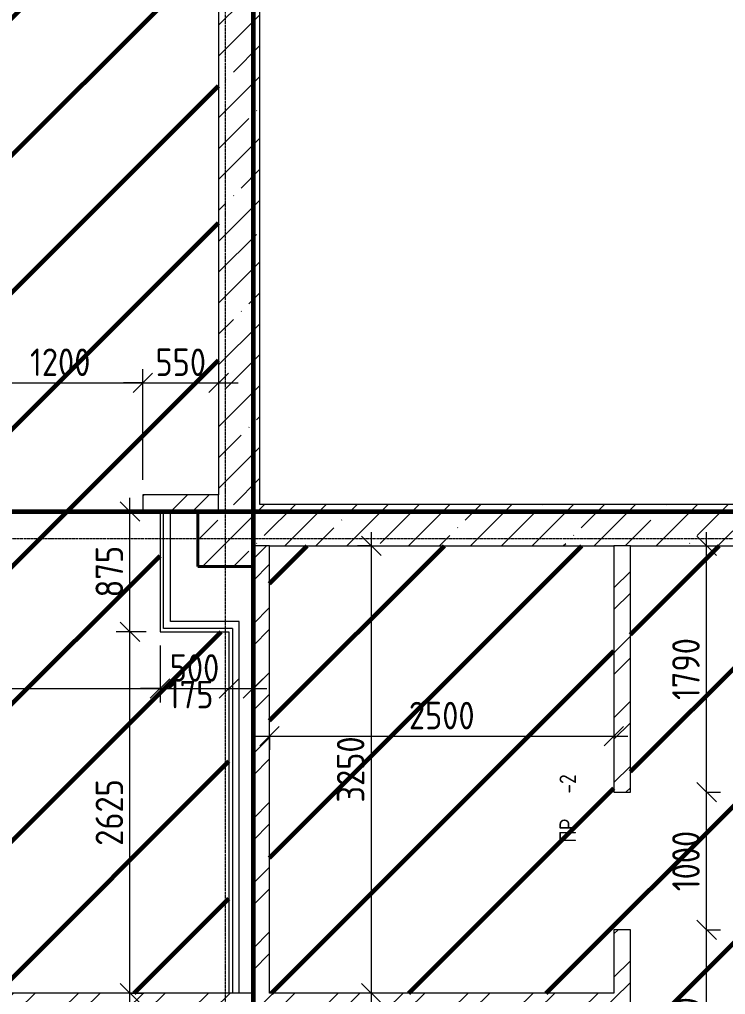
# Model space of a CAD drawing. Header units: millimetres. Extents: x -56773 to 323062, y -262288 to 76460.
# Drawn here: x -4695 to 430, y 6095 to 13180 of the extents above; entities that cross this region are included whole.
import ezdxf

# ---------------------------------------------------------------- set-up
doc = ezdxf.new("R2010")
doc.units = ezdxf.units.MM
doc.linetypes.add('ADSK_Линия сетки', pattern=[25, 20, -2.5, 0, -2.5])
for name, color, linetype, lineweight in [('1.1) Шлифовка потолка', 5, 'Continuous', 60), ('Марки', 7, 'Continuous', 20), ('Несущие колонны', 7, 'Continuous', 18), ('Оси', 7, 'Continuous', 9), ('Размеры', 7, 'Continuous', 9), ('Стены внутренние', 7, 'Continuous', 18), ('Стены штриховка', 7, 'Continuous', 9)]:
    doc.layers.add(name, color=color, linetype=linetype, lineweight=lineweight)
doc.styles.add('GOST Common_3', font='', dxfattribs={"width": 0.9, "height": 200})
doc.styles.add('GOST Common_9', font='', dxfattribs={"width": 0.9, "height": 120})
doc.styles.get('GOST Common_3').set_extended_font_data('GOST Common')
doc.styles.get('GOST Common_9').set_extended_font_data('GOST Common')
doc.dimstyles.new('ADSK_Основной_2_0', dxfattribs={"dimscale": 304.8, "dimtxt": 201.142999, "dimasz": 0.463911, "dimexe": 0.328084, "dimexo": 0.328084, "dimgap": 0.164042, "dimtad": 1, "dimdec": 3, "dimrnd": 0.001, "dimdsep": 46, "dimtxsty": 'GOST Common_3', "dimblk1": 'OBLIQUE', "dimblk2": 'OBLIQUE', "dimsah": 1, "dimcen": 0.09, "dimdle": 0.328084, "dimazin": 2, "dimtfac": 1, "dimtdec": 4, "dimtix": 1, "dimtmove": 0, "dimatfit": 3, "dimfxl": 1, "dimtvp": 1, "dimtolj": 1, "dimtzin": 0, "dimlwd": 20, "dimlwe": 20, "dimarcsym": 2})
doc.dimstyles.new('ADSK_Основной_2_0_1', dxfattribs={"dimscale": 304.8, "dimtxt": 201.142999, "dimasz": 0.463911, "dimexe": 0.328084, "dimexo": 0.328084, "dimgap": 0.164042, "dimtad": 1, "dimdec": 3, "dimrnd": 0.001, "dimdsep": 46, "dimtxsty": 'GOST Common_3', "dimblk1": 'OBLIQUE', "dimblk2": 'OBLIQUE', "dimsah": 1, "dimcen": 0.09, "dimdle": 0.328084, "dimazin": 2, "dimtfac": 1, "dimtdec": 4, "dimtix": 1, "dimtmove": 1, "dimatfit": 3, "dimfxl": 1, "dimtvp": 1, "dimtolj": 1, "dimtzin": 0, "dimlwd": 20, "dimlwe": 20, "dimarcsym": 2})
pattern_1 = [(45, (0, 0), (-224.5064, 224.5064), []), (45, (224.5, 0), (-224.5064, 224.5064), [396.875, -79.375, 3.353, -76.022])]
pattern_2 = [(45, (0, 0), (-235.732, 235.732), []), (45, (157.15, 0), (-235.732, 235.732), [])]
pattern_3 = [(90, (0, 0), (-100, 6e-15), [])]

# ---------------------------------------------------------------- blocks, each defined once
blk = doc.blocks.new('ADSK_КолоннаЖБ_Прямоугольная - 400x400 мм-1809659-Кладочный план подвала')
at = {"layer": 'Несущие колонны', "lineweight": 40}
for p, q in [((-200, 200), (200, 200)), ((-200, -200), (-200, 200)), ((200, 200), (200, -200)), ((200, -200), (-200, -200))]:
    blk.add_line(p, q, dxfattribs=at)
blk = doc.blocks.new('_Oblique')
at = {"color": 0, "linetype": 'ByBlock', "lineweight": -2}
blk.add_line((-0.5, -0.5), (0.5, 0.5), dxfattribs=at)
blk = doc.blocks.new('DIMBLOCK224-Кладочный план подвала')
at = {"layer": 'Defpoints', "color": 0, "transparency": 16777216}
for p in [(-3800, 10539.3), (-5000, 9735), (-3800, 9735)]:
    blk.add_point(p, dxfattribs=at)
at = {"layer": 'Размеры', "color": 0, "lineweight": 20, "transparency": 16777216}
for p, q in [((-5000, 9835), (-5000, 10639.3)), ((-3800, 9835), (-3800, 10639.3)), ((-5100, 10539.3), (-3700, 10539.3))]:
    blk.add_line(p, q, dxfattribs=at)
at = {"layer": 'Размеры', "color": 0, "lineweight": 20, "transparency": 16777216, "xscale": 141.4, "yscale": 141.4, "zscale": 141.4, "rotation": 180}
blk.add_blockref('_Oblique', (-5000, 10539.3), dxfattribs=at)
at = {"layer": 'Размеры', "color": 0, "lineweight": 20, "transparency": 16777216, "xscale": 141.4, "yscale": 141.4, "zscale": 141.4}
blk.add_blockref('_Oblique', (-3800, 10539.3), dxfattribs=at)
at = {"layer": 'Размеры', "color": 0, "lineweight": 9, "transparency": 16777216, "insert": (-4400, 10689.3), "char_height": 200, "width": 560.473, "attachment_point": 5, "style": 'GOST Common_3'}
blk.add_mtext('\\A1;1200', dxfattribs=at)
blk = doc.blocks.new('DIMBLOCK225-Кладочный план подвала')
at = {"layer": 'Defpoints', "color": 0, "transparency": 16777216}
for p in [(-3250, 10639.3), (-3250, 10539.3), (-3800, 9735)]:
    blk.add_point(p, dxfattribs=at)
at = {"layer": 'Размеры', "color": 0, "lineweight": 20, "transparency": 16777216}
for p, q in [((-3800, 9835), (-3800, 10639.3)), ((-3800, 10539.3), (-3941.4, 10539.3)), ((-3800, 10539.3), (-3250, 10539.3)), ((-3250, 10539.3), (-3250, 10439.3)), ((-3250, 10539.3), (-3108.6, 10539.3))]:
    blk.add_line(p, q, dxfattribs=at)
at = {"layer": 'Размеры', "color": 0, "lineweight": 20, "transparency": 16777216, "xscale": 141.4, "yscale": 141.4, "zscale": 141.4}
blk.add_blockref('_Oblique', (-3800, 10539.3), dxfattribs=at)
at = {"layer": 'Размеры', "color": 0, "lineweight": 20, "transparency": 16777216, "xscale": 141.4, "yscale": 141.4, "zscale": 141.4, "rotation": 180}
blk.add_blockref('_Oblique', (-3250, 10539.3), dxfattribs=at)
at = {"layer": 'Размеры', "color": 0, "lineweight": 9, "transparency": 16777216, "insert": (-3525, 10689.3), "char_height": 200, "width": 454.106, "attachment_point": 5, "style": 'GOST Common_3'}
blk.add_mtext('\\A1;550', dxfattribs=at)
blk = doc.blocks.new('DIMBLOCK230-Кладочный план подвала')
at = {"layer": 'Defpoints', "color": 0, "transparency": 16777216}
for p in [(-8950, 9155), (-3675, 8730), (-3675, 8318)]:
    blk.add_point(p, dxfattribs=at)
at = {"layer": 'Размеры', "color": 0, "lineweight": 20, "transparency": 16777216}
for p, q in [((-8950, 9055), (-8950, 8218)), ((-3675, 8630), (-3675, 8218)), ((-9050, 8318), (-3575, 8318))]:
    blk.add_line(p, q, dxfattribs=at)
at = {"layer": 'Размеры', "color": 0, "lineweight": 20, "transparency": 16777216, "xscale": 141.4, "yscale": 141.4, "zscale": 141.4, "rotation": 180}
blk.add_blockref('_Oblique', (-8950, 8318), dxfattribs=at)
at = {"layer": 'Размеры', "color": 0, "lineweight": 20, "transparency": 16777216, "xscale": 141.4, "yscale": 141.4, "zscale": 141.4}
blk.add_blockref('_Oblique', (-3675, 8318), dxfattribs=at)
at = {"layer": 'Размеры', "color": 0, "lineweight": 9, "transparency": 16777216, "insert": (-6312.5, 8468), "char_height": 200, "width": 605.475, "attachment_point": 5, "style": 'GOST Common_3'}
blk.add_mtext('\\A1;5275', dxfattribs=at)
blk = doc.blocks.new('DIMBLOCK231-Кладочный план подвала')
at = {"layer": 'Defpoints', "color": 0, "transparency": 16777216}
for p in [(-3675, 8730), (-3175, 8418), (-3175, 8318)]:
    blk.add_point(p, dxfattribs=at)
at = {"layer": 'Размеры', "color": 0, "lineweight": 20, "transparency": 16777216}
for p, q in [((-3675, 8630), (-3675, 8218)), ((-3675, 8318), (-3816.4, 8318)), ((-3675, 8318), (-3175, 8318)), ((-3175, 8318), (-3175, 8218)), ((-3175, 8318), (-3033.6, 8318))]:
    blk.add_line(p, q, dxfattribs=at)
at = {"layer": 'Размеры', "color": 0, "lineweight": 20, "transparency": 16777216, "xscale": 141.4, "yscale": 141.4, "zscale": 141.4}
blk.add_blockref('_Oblique', (-3675, 8318), dxfattribs=at)
at = {"layer": 'Размеры', "color": 0, "lineweight": 20, "transparency": 16777216, "xscale": 141.4, "yscale": 141.4, "zscale": 141.4, "rotation": 180}
blk.add_blockref('_Oblique', (-3175, 8318), dxfattribs=at)
at = {"layer": 'Размеры', "color": 0, "lineweight": 9, "transparency": 16777216, "insert": (-3425, 8468), "char_height": 200, "width": 454.106, "attachment_point": 5, "style": 'GOST Common_3'}
blk.add_mtext('\\A1;500', dxfattribs=at)
blk = doc.blocks.new('DIMBLOCK232-Кладочный план подвала')
at = {"layer": 'Defpoints', "color": 0, "transparency": 16777216}
for p in [(-3175, 8418), (-3000, 8418), (-3000, 8318)]:
    blk.add_point(p, dxfattribs=at)
at = {"layer": 'Размеры', "color": 0, "lineweight": 20, "transparency": 16777216}
for p, q in [((-3275, 8318), (-2900, 8318)), ((-3175, 8318), (-3175, 8218)), ((-3000, 8318), (-3000, 8218))]:
    blk.add_line(p, q, dxfattribs=at)
at = {"layer": 'Размеры', "color": 0, "lineweight": 20, "transparency": 16777216, "xscale": 141.4, "yscale": 141.4, "zscale": 141.4, "rotation": 180}
blk.add_blockref('_Oblique', (-3175, 8318), dxfattribs=at)
at = {"layer": 'Размеры', "color": 0, "lineweight": 20, "transparency": 16777216, "xscale": 141.4, "yscale": 141.4, "zscale": 141.4}
blk.add_blockref('_Oblique', (-3000, 8318), dxfattribs=at)
at = {"layer": 'Размеры', "color": 0, "lineweight": 9, "transparency": 16777216, "insert": (-3618.6, 8374.2), "char_height": 200, "width": 409.104, "attachment_point": 1, "line_spacing_factor": 1.022761, "style": 'GOST Common_3'}
blk.add_mtext('\\A1;175', dxfattribs=at)
blk = doc.blocks.new('DIMBLOCK233-Кладочный план подвала')
at = {"layer": 'Defpoints', "color": 0, "transparency": 16777216}
for p in [(-3893.4, 8730), (-3675, 8730), (-3993.3, 6105)]:
    blk.add_point(p, dxfattribs=at)
at = {"layer": 'Размеры', "color": 0, "lineweight": 20, "transparency": 16777216}
for p, q in [((-3893.4, 6005), (-3893.4, 8830)), ((-3775, 8730), (-3993.4, 8730)), ((-3893.3, 6105), (-3793.4, 6105))]:
    blk.add_line(p, q, dxfattribs=at)
at = {"layer": 'Размеры', "color": 0, "lineweight": 20, "transparency": 16777216, "xscale": 141.4, "yscale": 141.4, "zscale": 141.4}
for p, rotation in [((-3893.4, 8730), 90), ((-3893.4, 6105), 270)]:
    blk.add_blockref('_Oblique', p, dxfattribs=dict(at, rotation=rotation))
at = {"layer": 'Размеры', "color": 0, "lineweight": 9, "transparency": 16777216, "insert": (-4043.4, 7417.5), "char_height": 200, "width": 605.475, "attachment_point": 5, "rotation": 90, "style": 'GOST Common_3'}
blk.add_mtext('\\A1;2625', dxfattribs=at)
blk = doc.blocks.new('DIMBLOCK234-Кладочный план подвала')
at = {"layer": 'Defpoints', "color": 0, "transparency": 16777216}
for p in [(-3993.3, 9605), (-3893.4, 9605), (-3675, 8730)]:
    blk.add_point(p, dxfattribs=at)
at = {"layer": 'Размеры', "color": 0, "lineweight": 20, "transparency": 16777216}
for p, q in [((-3893.4, 8630), (-3893.4, 9705)), ((-3893.3, 9605), (-3793.4, 9605)), ((-3775, 8730), (-3993.4, 8730))]:
    blk.add_line(p, q, dxfattribs=at)
at = {"layer": 'Размеры', "color": 0, "lineweight": 20, "transparency": 16777216, "xscale": 141.4, "yscale": 141.4, "zscale": 141.4}
for p, rotation in [((-3893.4, 9605), 90), ((-3893.4, 8730), 270)]:
    blk.add_blockref('_Oblique', p, dxfattribs=dict(at, rotation=rotation))
at = {"layer": 'Размеры', "color": 0, "lineweight": 9, "transparency": 16777216, "insert": (-4043.4, 9167.5), "char_height": 200, "width": 454.106, "attachment_point": 5, "rotation": 90, "style": 'GOST Common_3'}
blk.add_mtext('\\A1;875', dxfattribs=at)
blk = doc.blocks.new('DIMBLOCK247-Кладочный план подвала')
at = {"layer": 'Defpoints', "color": 0, "transparency": 16777216}
for p in [(193.1, 6565), (293, 6565), (193.1, 5125)]:
    blk.add_point(p, dxfattribs=at)
at = {"layer": 'Размеры', "color": 0, "lineweight": 20, "transparency": 16777216}
for p, q in [((293, 5025), (293, 6665)), ((293.1, 6565), (393, 6565)), ((293.1, 5125), (393, 5125))]:
    blk.add_line(p, q, dxfattribs=at)
at = {"layer": 'Размеры', "color": 0, "lineweight": 20, "transparency": 16777216, "xscale": 141.4, "yscale": 141.4, "zscale": 141.4}
for p, rotation in [((293, 6565), 90), ((293, 5125), 270)]:
    blk.add_blockref('_Oblique', p, dxfattribs=dict(at, rotation=rotation))
at = {"layer": 'Размеры', "color": 0, "lineweight": 9, "transparency": 16777216, "insert": (143, 5845), "char_height": 200, "width": 601.383, "attachment_point": 5, "rotation": 90, "style": 'GOST Common_3'}
blk.add_mtext('\\A1;1440', dxfattribs=at)
blk = doc.blocks.new('DIMBLOCK248-Кладочный план подвала')
at = {"layer": 'Defpoints', "color": 0, "transparency": 16777216}
for p in [(193.1, 7565), (293, 7565), (193.1, 6565)]:
    blk.add_point(p, dxfattribs=at)
at = {"layer": 'Размеры', "color": 0, "lineweight": 20, "transparency": 16777216}
for p, q in [((293, 6465), (293, 7665)), ((293.1, 7565), (393, 7565)), ((293.1, 6565), (393, 6565))]:
    blk.add_line(p, q, dxfattribs=at)
at = {"layer": 'Размеры', "color": 0, "lineweight": 20, "transparency": 16777216, "xscale": 141.4, "yscale": 141.4, "zscale": 141.4}
for p, rotation in [((293, 7565), 90), ((293, 6565), 270)]:
    blk.add_blockref('_Oblique', p, dxfattribs=dict(at, rotation=rotation))
at = {"layer": 'Размеры', "color": 0, "lineweight": 9, "transparency": 16777216, "insert": (143, 7065), "char_height": 200, "width": 560.473, "attachment_point": 5, "rotation": 90, "style": 'GOST Common_3'}
blk.add_mtext('\\A1;1000', dxfattribs=at)
blk = doc.blocks.new('DIMBLOCK249-Кладочный план подвала')
at = {"layer": 'Defpoints', "color": 0, "transparency": 16777216}
for p in [(193.1, 9355), (293, 9355), (193.1, 7565)]:
    blk.add_point(p, dxfattribs=at)
at = {"layer": 'Размеры', "color": 0, "lineweight": 20, "transparency": 16777216}
for p, q in [((293, 7465), (293, 9455)), ((293.1, 9355), (393, 9355)), ((293.1, 7565), (393, 7565))]:
    blk.add_line(p, q, dxfattribs=at)
at = {"layer": 'Размеры', "color": 0, "lineweight": 20, "transparency": 16777216, "xscale": 141.4, "yscale": 141.4, "zscale": 141.4}
for p, rotation in [((293, 9355), 90), ((293, 7565), 270)]:
    blk.add_blockref('_Oblique', p, dxfattribs=dict(at, rotation=rotation))
at = {"layer": 'Размеры', "color": 0, "lineweight": 9, "transparency": 16777216, "insert": (143, 8460), "char_height": 200, "width": 560.473, "attachment_point": 5, "rotation": 90, "style": 'GOST Common_3'}
blk.add_mtext('\\A1;1790', dxfattribs=at)
blk = doc.blocks.new('DIMBLOCK250-Кладочный план подвала')
at = {"layer": 'Defpoints', "color": 0, "transparency": 16777216}
for p in [(-2880, 8071.8), (-380, 8071.8), (-380, 7971.8)]:
    blk.add_point(p, dxfattribs=at)
at = {"layer": 'Размеры', "color": 0, "lineweight": 20, "transparency": 16777216}
for p, q in [((-2980, 7971.8), (-280, 7971.8)), ((-2880, 7971.8), (-2880, 7871.8)), ((-380, 7971.8), (-380, 7871.8))]:
    blk.add_line(p, q, dxfattribs=at)
at = {"layer": 'Размеры', "color": 0, "lineweight": 20, "transparency": 16777216, "xscale": 141.4, "yscale": 141.4, "zscale": 141.4, "rotation": 180}
blk.add_blockref('_Oblique', (-2880, 7971.8), dxfattribs=at)
at = {"layer": 'Размеры', "color": 0, "lineweight": 20, "transparency": 16777216, "xscale": 141.4, "yscale": 141.4, "zscale": 141.4}
blk.add_blockref('_Oblique', (-380, 7971.8), dxfattribs=at)
at = {"layer": 'Размеры', "color": 0, "lineweight": 9, "transparency": 16777216, "insert": (-1630, 8121.8), "char_height": 200, "width": 605.475, "attachment_point": 5, "style": 'GOST Common_3'}
blk.add_mtext('\\A1;2500', dxfattribs=at)
blk = doc.blocks.new('DIMBLOCK253-Кладочный план подвала')
at = {"layer": 'Defpoints', "color": 0, "transparency": 16777216}
for p in [(-2041.4, 9355), (-2141.4, 6105), (-2041.4, 6105)]:
    blk.add_point(p, dxfattribs=at)
at = {"layer": 'Размеры', "color": 0, "lineweight": 20, "transparency": 16777216}
for p, q in [((-2141.4, 9455), (-2141.4, 6005)), ((-2141.4, 9355), (-2241.4, 9355)), ((-2141.4, 6105), (-2241.4, 6105))]:
    blk.add_line(p, q, dxfattribs=at)
at = {"layer": 'Размеры', "color": 0, "lineweight": 20, "transparency": 16777216, "xscale": 141.4, "yscale": 141.4, "zscale": 141.4}
for p, rotation in [((-2141.4, 9355), 90), ((-2141.4, 6105), 270)]:
    blk.add_blockref('_Oblique', p, dxfattribs=dict(at, rotation=rotation))
at = {"layer": 'Размеры', "color": 0, "lineweight": 9, "transparency": 16777216, "insert": (-2291.4, 7730), "char_height": 200, "width": 605.475, "attachment_point": 5, "rotation": 90, "style": 'GOST Common_3'}
blk.add_mtext('\\A1;3250', dxfattribs=at)

msp = doc.modelspace()

# ---------------------------------------------------------------- hatches: boundary and pattern name
at = {"layer": '1.1) Шлифовка потолка', "transparency": 33554687}
h = msp.add_hatch(dxfattribs=at)
h.set_pattern_fill('ANSI31', color=256, scale=222)
h.paths.add_polyline_path([(-9650, 13974.969), (-9770, 13974.969), (-9770, 16104.969), (-9650, 16104.969), (-9650, 17154.969), (-9770, 17154.969), (-9770, 20434.969), (-10070, 20434.969), (-10070, 20554.969), (-9650, 20554.969), (-9650, 23754.969), (-12900, 23754.969), (-12900, 20554.969), (-11620, 20554.969), (-11620, 20434.969), (-12900, 20434.969), (-12900, 20154.969), (-13020, 20154.969), (-13020, 19104.969), (-12900, 19104.969), (-12900, 17779.969), (-13020, 17779.969), (-13020, 16229.969), (-12900, 16229.969), (-12900, 14804.969), (-12900, 14354.969), (-13020, 14354.969), (-13020, 12804.969), (-12900, 12804.969), (-12900, 11004.969), (-12900, 10704.969), (-13020, 10704.969), (-13020, 9804.969), (-12900, 9804.969), (-12900, 7999.969), (-13020, 7999.969), (-13020, 7099.969), (-12900, 7099.969), (-12900, 5709.969), (-13020, 5709.969), (-13020, 4659.969), (-12900, 4659.969), (-12900, 2929.969), (-13800, 2929.969), (-13800, 2779.969), (-13920, 2779.969), (-13920, 1579.969), (-13800, 1579.969), (-13800, 779.969), (-13075, 779.969), (-13075, -1315.031), (-11000, -1315.031), (-11000, -745.031), (-9450, -745.031), (-8950, -745.031), (-8950, -1195.031), (-4925, -1195.031), (-4925, -1315.031), (-3725, -1315.031), (-3725, -1195.031), (-3450, -1195.031), (-3450, -745.031), (-2950, -745.031), (-2950, -1195.031), (-2080, -1195.031), (-2080, -1315.031), (-1030, -1315.031), (-1030, -1195.031), (-745, -1195.031), (-745, -425.031), (1290, -425.031), (1290, 14.969), (1410, 14.969), (1410, 2064.969), (1290, 2064.969), (1290, 9354.969), (-260, 9354.969), (-260, 7564.969), (-380, 7564.969), (-380, 9354.969), (-2880, 9354.969), (-2880, 6104.969), (-380, 6104.969), (-380, 6564.969), (-260, 6564.969), (-260, 5124.969), (-380, 5124.969), (-380, 5984.969), (-2880, 5984.969), (-2880, 3679.969), (-380, 3679.969), (-380, 4124.969), (-260, 4124.969), (-260, 2834.969), (-4580, 2834.969), (-4580, 2954.969), (-5580, 2954.969), (-5580, 2834.969), (-6975, 2834.969), (-6975, 2954.969), (-7975, 2954.969), (-7975, 2834.969), (-9770, 2834.969), (-9770, 4459.969), (-9770, 5959.969), (-9770, 7449.969), (-9650, 7449.969), (-9650, 8649.969), (-9770, 8649.969), (-9770, 12774.969), (-9650, 12774.969)])
h = msp.add_hatch(dxfattribs=at)
h.set_pattern_fill('ANSI31', color=256, scale=222)
h.paths.add_polyline_path([(-3175, 8729.969), (-3675, 8729.969), (-3675, 9604.969), (-3800, 9604.969), (-3800, 9724.969), (-3250, 9724.969), (-3250, 14429.969), (-8875, 14429.969), (-8875, 14129.969), (-9650, 14129.969), (-9650, 10079.969), (-8875, 10079.969), (-8875, 9724.969), (-5000, 9724.969), (-5000, 9604.969), (-8950, 9604.969), (-8950, 9154.969), (-9450, 9154.969), (-9650, 9154.969), (-9650, 6104.969), (-3175, 6104.969)])
at = {"layer": 'Несущие колонны', "lineweight": 9}
h = msp.add_hatch(dxfattribs=at)
h.set_pattern_fill('FP_3', color=256, style=0, pattern_type=2)
h.set_pattern_definition(pattern_1)
h.paths.add_polyline_path([(-3400, 9204.969), (-3000, 9204.969), (-3000, 9604.969), (-3400, 9604.969), (-3400, 9364.1234)])
at = {"layer": 'Стены внутренние', "lineweight": 9}
h = msp.add_hatch(dxfattribs=at)
h.set_pattern_fill('FP_3', color=256, style=0, pattern_type=2)
h.set_pattern_definition(pattern_1)
h.paths.add_polyline_path([(-2950, 9354.969), (-2950, 23754.969), (-3000, 23754.969), (-3000, 23604.969), (-3250, 23604.969), (-3250, 18804.969), (-3000, 18804.969), (-3000, 18404.969), (-3250, 18404.969), (-3250, 9604.969), (-3000, 9604.969), (-3000, 9354.969)])
h = msp.add_hatch(dxfattribs=at)
h.set_pattern_fill('FP_2', color=256, style=0, pattern_type=2)
h.set_pattern_definition(pattern_2)
h.paths.add_polyline_path([(-3675, 9604.969), (-3250, 9604.969), (-3250, 9724.969), (-3800, 9724.969), (-3800, 9604.969)])
h.paths.add_polyline_path([(-5000, 9604.969), (-5000, 9724.969), (-8900, 9724.969), (-8900, 9604.969), (-7008.8652, 9604.969)])
h = msp.add_hatch(dxfattribs=at)
h.set_pattern_fill('FP_3', color=256, style=0, pattern_type=2)
h.set_pattern_definition(pattern_1)
h.paths.add_polyline_path([(8600, 9354.969), (8600, 9604.969), (8800, 9604.969), (8800, 9654.969), (-2950, 9654.969), (-2950, 9354.969), (2600, 9354.969), (2600, 9604.969), (3000, 9604.969), (3000, 9354.969), (6580.7811, 9354.969)])
at = {"layer": 'Стены внутренние', "lineweight": 9, "true_color": 0x0080c0}
h = msp.add_hatch(dxfattribs=at)
h.set_pattern_fill('FP_5', color=142, style=0, pattern_type=2)
h.set_pattern_definition(pattern_3)
h.paths.add_polyline_path([(-3600, 8754.969), (-3600, 9604.969), (-3650, 9604.969), (-3650, 8754.969)])
at = {"layer": 'Стены внутренние', "lineweight": 9}
h = msp.add_hatch(dxfattribs=at)
h.set_pattern_fill('FP_2', color=256, style=0, pattern_type=2)
h.set_pattern_definition(pattern_2)
h.paths.add_polyline_path([(-2950, 3604.969), (-2880, 3604.969), (-2880, 9354.969), (-3000, 9354.969), (-3000, 3654.969), (-2950, 3654.969), (-2950, 3625.8023)])
h = msp.add_hatch(dxfattribs=at)
h.set_pattern_fill('FP_2', color=256, style=0, pattern_type=2)
h.set_pattern_definition(pattern_2)
h.paths.add_polyline_path([(-260, 2834.969), (-260, 4124.969), (-380, 4124.969), (-380, 2834.969)])
h.paths.add_polyline_path([(-260, 5124.969), (-260, 6564.969), (-380, 6564.969), (-380, 5124.969)])
h.paths.add_polyline_path([(-260, 7564.969), (-260, 9354.969), (-380, 9354.969), (-380, 7564.969)])
at = {"layer": 'Стены внутренние', "lineweight": 9, "true_color": 0x0080c0}
h = msp.add_hatch(dxfattribs=at)
h.set_pattern_fill('FP_5', color=142, style=0, pattern_type=2)
h.set_pattern_definition(pattern_3)
h.paths.add_polyline_path([(-3100, 3804.969), (-3100, 5984.969), (-3150, 5984.969), (-3150, 3804.969)])
h.paths.add_polyline_path([(-3150, 6104.969), (-3100, 6104.969), (-3100, 8804.969), (-3150, 8804.969), (-3150, 8173.8197)])
at = {"layer": 'Стены внутренние', "lineweight": 9}
h = msp.add_hatch(dxfattribs=at)
h.set_pattern_fill('FP_2', color=256, style=0, pattern_type=2)
h.set_pattern_definition(pattern_2)
h.paths.add_polyline_path([(-3000, 5984.969), (-3000, 6104.969), (-9650, 6104.969), (-9650, 5984.969), (-3100, 5984.969)])
h = msp.add_hatch(dxfattribs=at)
h.set_pattern_fill('FP_2', color=256, style=0, pattern_type=2)
h.set_pattern_definition(pattern_2)
h.paths.add_polyline_path([(-380, 5984.969), (-380, 6104.969), (-2880, 6104.969), (-2880, 5984.969), (-1573.0067, 5984.969)])

# ---------------------------------------------------------------- linework, layer by layer
at = {"layer": '1.1) Шлифовка потолка'}
for points in [[(-3000, 2954.969), (-9650, 2954.969), (-9650, 23754.969), (-3000, 23754.969)], [(55800, 2724.969), (-9770, 2724.969), (-9770, 9604.969), (55800, 9604.969)]]:
    msp.add_lwpolyline(points, close=True, dxfattribs=at)
at = {"layer": 'Несущие колонны', "lineweight": 9}
for p, q in [((-3250, 9604.969), (-3400, 9604.969)), ((-3400, 9604.969), (-3400, 9204.969)), ((-3000, 9204.969), (-3000, 9354.969)), ((-3400, 9204.969), (-3000, 9204.969))]:
    msp.add_line(p, q, dxfattribs=at)
at = {"layer": 'Оси', "linetype": 'ADSK_Линия сетки', "lineweight": 5}
for p, q in [((-3200, -10973.8823), (-3200, 24500.9141)), ((62221.372, 9404.969), (-25240.0967, 9404.969))]:
    msp.add_line(p, q, dxfattribs=at)
at = {"layer": 'Стены внутренние', "lineweight": 5}
for p, q in [((-2950, 9654.969), (-2950, 24054.969)), ((-3250, 14429.969), (-3250, 9724.969)), ((-3250, 9724.969), (-3800, 9724.969)), ((-3800, 9724.969), (-3800, 9604.969)), ((8800, 9654.969), (-2950, 9654.969)), ((-3800, 9604.969), (-3675, 9604.969)), ((-3675, 9604.969), (-3675, 8729.969)), ((-3600, 8804.969), (-3600, 9604.969)), ((-3600, 9604.969), (-3250, 9604.969)), ((-3000, 9354.969), (-3000, 6104.969)), ((-2880, 9354.969), (-380, 9354.969)), ((-2880, 6104.969), (-2880, 9354.969)), ((-380, 9354.969), (-380, 7564.969)), ((-260, 9354.969), (1290, 9354.969)), ((-260, 7564.969), (-260, 9354.969)), ((-3100, 8804.969), (-3600, 8804.969)), ((-3100, 6104.969), (-3100, 8804.969)), ((-3675, 8729.969), (-3175, 8729.969)), ((-3175, 8729.969), (-3175, 6104.969)), ((-380, 7564.969), (-260, 7564.969)), ((-380, 6564.969), (-380, 6104.969)), ((-260, 6564.969), (-380, 6564.969)), ((-260, 5124.969), (-260, 6564.969)), ((-3175, 6104.969), (-9650, 6104.969)), ((-3000, 6104.969), (-3100, 6104.969)), ((-380, 6104.969), (-2880, 6104.969))]:
    msp.add_line(p, q, dxfattribs=at)
at = {"layer": 'Стены штриховка', "lineweight": 9}
for p, q in [((-3250, 9604.969), (-3250, 9724.969)), ((-3600, 9604.969), (-3675, 9604.969)), ((-3650, 8754.969), (-3650, 9604.969)), ((-2880, 9354.969), (-3000, 9354.969)), ((-260, 9354.969), (-380, 9354.969)), ((-3150, 8754.969), (-3650, 8754.969)), ((-3150, 8754.969), (-3150, 6104.969)), ((-3100, 6104.969), (-3175, 6104.969))]:
    msp.add_line(p, q, dxfattribs=at)

# ---------------------------------------------------------------- block references
at = {"layer": 'Несущие колонны', "lineweight": 40, "rotation": 89.9999999999999}
msp.add_blockref('ADSK_КолоннаЖБ_Прямоугольная - 400x400 мм-1809659-Кладочный план подвала', (-3200, 9404.969), dxfattribs=at)

# ---------------------------------------------------------------- texts
at = {"layer": 'Марки', "lineweight": 9, "char_height": 120, "attachment_point": 1, "rotation": 90, "style": 'GOST Common_9'}
for s, insert, width in [('-2', (-775.1096, 7554.7002), 389.620125), ('ПР', (-775.1096, 7197.5127), 432.91125)]:
    msp.add_mtext(s, dxfattribs=dict(at, insert=insert, width=width))

# ---------------------------------------------------------------- dimensions: what is measured, and where the dimension line sits
at = {"layer": 'Размеры', "lineweight": 9}
for base, p1, p2, override, picture, middle in [((-3800, 10539.3026), (-5000, 9734.969), (-3800, 9734.969), {"dimpost": '<>', "dimfxl": 1200}, 'DIMBLOCK224-Кладочный план подвала', (-4400, 10689.3026)), ((-3250, 10539.3026), (-3800, 9734.969), (-3250, 10639.2875), {"dimpost": '<>', "dimfxl": 1058.438433}, 'DIMBLOCK225-Кладочный план подвала', (-3525, 10689.3026)), ((-3675, 8317.9875), (-8950, 9154.969), (-3675, 8729.969), {"dimpost": '<>', "dimfxl": 5292.093159}, 'DIMBLOCK230-Кладочный план подвала', (-6312.5, 8467.9875)), ((-3175, 8317.9875), (-3675, 8729.969), (-3175, 8417.9724), {"dimpost": '<>', "dimfxl": 589.35714}, 'DIMBLOCK231-Кладочный план подвала', (-3425, 8467.9875)), ((-380, 7971.7855), (-2880, 8071.7704), (-380, 8071.7704), {"dimpost": '<>', "dimfxl": 2500}, 'DIMBLOCK250-Кладочный план подвала', (-1630, 8121.7855))]:
    dim = msp.add_linear_dim(base=base, p1=p1, p2=p2, dimstyle='ADSK_Основной_2_0', override=override, dxfattribs=at)
    dim.commit()
    dim.dimension.update_dxf_attribs({"geometry": picture, "text_midpoint": middle})
for base, p1, p2, override, picture, middle in [((-3893.3575, 9604.969), (-3675, 8729.969), (-3993.3424, 9604.969), {"dimpost": '<>', "dimfxl": 931.11057}, 'DIMBLOCK234-Кладочный план подвала', (-4043.3575, 9167.469)), ((-2141.3786, 6104.969), (-2041.3937, 9354.969), (-2041.3937, 6104.969), {"dimpost": '<>', "dimfxl": 3250}, 'DIMBLOCK253-Кладочный план подвала', (-2291.3786, 7729.969)), ((293.042, 9354.969), (193.0571, 7564.969), (193.0571, 9354.969), {"dimpost": '<>', "dimfxl": 1790}, 'DIMBLOCK249-Кладочный план подвала', (143.042, 8459.969)), ((-3893.3575, 8729.969), (-3993.3424, 6104.969), (-3675, 8729.969), {"dimpost": '<>', "dimfxl": 2644.232761}, 'DIMBLOCK233-Кладочный план подвала', (-4043.3575, 7417.469)), ((293.042, 7564.969), (193.0571, 6564.969), (193.0571, 7564.969), {"dimpost": '<>', "dimfxl": 1000}, 'DIMBLOCK248-Кладочный план подвала', (143.042, 7064.969)), ((293.042, 6564.969), (193.0571, 5124.969), (193.0571, 6564.969), {"dimpost": '<>', "dimfxl": 1440}, 'DIMBLOCK247-Кладочный план подвала', (143.042, 5844.969))]:
    dim = msp.add_linear_dim(base=base, p1=p1, p2=p2, angle=90, dimstyle='ADSK_Основной_2_0', override=override, dxfattribs=at)
    dim.commit()
    dim.dimension.update_dxf_attribs({"geometry": picture, "text_midpoint": middle})
dim = msp.add_linear_dim(base=(-3000, 8317.9875), p1=(-3175, 8417.9724), p2=(-3000, 8417.9724), dimstyle='ADSK_Основной_2_0_1', override={"dimpost": '<>', "dimfxl": 175}, dxfattribs=at)
dim.commit()
dim.dimension.update_dxf_attribs({"geometry": 'DIMBLOCK232-Кладочный план подвала', "text_midpoint": (-3414.0327, 8057.5696), "dimtype": 160})

doc.saveas('drawing.dxf')
